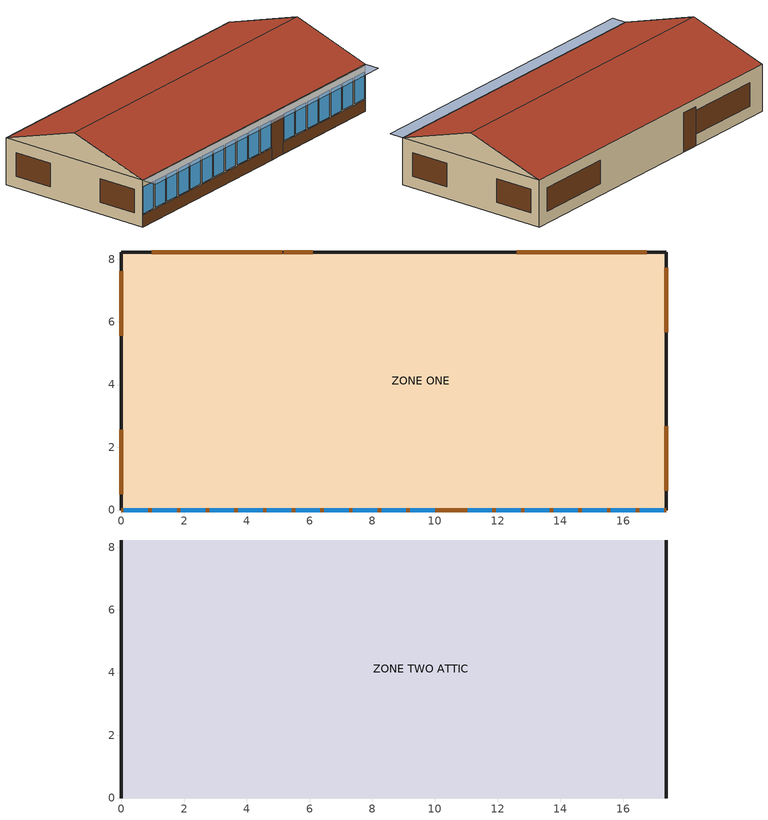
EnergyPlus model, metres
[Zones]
ZONE ONE
 floor outside (FLOOR OVCS JOISTS): 0,8.23 1.74,8.23 1.74,0 0,0 z0
 floor outside (FLOOR OVCS BATTING): 1.74,0 1.74,8.23 17.37,8.23 17.37,0 z0
 wall outside (EXTERIOR WALL (BATTING)): 0,0 17.37,0 17.37,8.23 0,8.23 0,0 z0:2.44
 window (WINDOW SINGLE PANE): 0.07,0 0.84,0 / 0.98,0 1.76,0 / 1.9,0 2.67,0 / 2.81,0 3.59,0 / 3.73,0 4.5,0 / 4.64,0 5.42,0 / 5.56,0 6.33,0 / 6.47,0 7.24,0 / 7.38,0 8.16,0 / 8.3,0 9.07,0 / 9.21,0 9.99,0 / 11.04,0 11.82,0 / 11.96,0 12.73,0 / 12.87,0 13.65,0 / 13.79,0 14.56,0 / 14.7,0 15.47,0 / 15.61,0 16.39,0 / 16.53,0 17.3,0 z0.68:2.06
 door (EXTERIOR WALL (FRAMING)): 0,0 10.06,0 / 10.97,0 17.37,0 z0:0.61; 17.37,0.61 17.37,2.67 / 17.37,5.67 17.37,7.73 / 0,7.62 0,5.56 / 0,2.56 0,0.5 / 5.12,8.23 0.97,8.23 / 16.76,8.23 12.61,8.23 z0.61:1.83
 door (DOOR): 10.06,0 10.97,0 / 6.1,8.23 5.18,8.23 z0:2.03
ZONE TWO ATTIC
 floor to ZONE ONE (ATTIC FLOOR JOISTS): 0,8.23 1.74,8.23 1.74,0 0,0 z2.44
 floor to ZONE ONE (ATTIC FLOOR BATT): 17.37,0 1.74,0 1.74,8.23 17.37,8.23 z2.44
 wall outside (END GABLE): 0,8.23,2.44 0,0,2.44 0,4.11,3.81; 17.37,0,2.44 17.37,8.23,2.44 17.37,4.11,3.81
 roof outside (ROOF): 17.37,4.11,3.81 17.37,8.23,2.44 0,8.23,2.44 0,4.11,3.81; 0,4.11,3.81 0,0,2.44 17.37,0,2.44 17.37,4.11,3.81
shading: 0,0 0,-0.76 17.37,-0.76 17.37,0 z2.44
[Building]
L155A: North Axis {deg}=0; Terrain=Suburbs; Loads Convergence Tolerance Value=0.04; Temperature Convergence Tolerance Value {deltaC}=0.004; Solar Distribution=FullInteriorAndExterior; Minimum Number of Warmup Days=6
[Site:GroundReflectance]
0.2, 0.2, 0.2, 0.2, 0.2, 0.2, 0.2, 0.2, 0.2, 0.2, 0.2, 0.2
[Material:NoMass]
CARPET W/ FIBROUS PAD: Roughness=Rough; Thermal Resistance {m2-K/W}=0.366309; Thermal Absorptance=0.9; Solar Absorptance=0.6; Visible Absorptance=0.6
[Construction]
WINDOW SINGLE PANE: SINGLE PANE GLASS
INTERIOR WALL AIR: PLASTERBOARD, PLASTERBOARD
DOOR: DOOR
INTERIOR WALL FRAMED: PLASTERBOARD, FRAME 2X4 16 inch OC, PLASTERBOARD
ATTIC FLOOR BATT: PLASTERBOARD, FIBERGLASS BATT R19
ATTIC FLOOR JOISTS: PLASTERBOARD, JOIST 2X6 24 OC
ROOF: ASPHALT SHINGLE 1/4 IN, PLYWOOD 1/2 IN
END GABLE: HARDBOARD SIDING(7/16''), PLYWOOD 1/2 IN
FLOOR OVCS BATTING: FIBERGLASS BATT, PLYWOOD 3/4 IN, CARPET W/ FIBROUS PAD
FLOOR OVCS JOISTS: JOISTS 2X8 16 IN OC, PLYWOOD 3/4 IN, CARPET W/ FIBROUS PAD
EXTERIOR WALL (BATTING): HARDBOARD SIDING(7/16''), FIBERBOARD SHEATHING, FIBERGLASS BATT, PLASTERBOARD
EXTERIOR WALL (FRAMING): HARDBOARD SIDING(7/16''), FIBERBOARD SHEATHING, FRAME 2X4 16 inch OC, PLASTERBOARD
[WindowMaterial:Glazing]
SINGLE PANE GLASS: Optical Data Type=SpectralAverage; Thickness {m}=0.00299721; Solar Transmittance at Normal Incidence=0.837; Front Side Solar Reflectance at Normal Incidence=0.075; Back Side Solar Reflectance at Normal Incidence=0.075; Visible Transmittance at Normal Incidence=0.837; Front Side Visible Reflectance at Normal Incidence=0.075; Back Side Visible Reflectance at Normal Incidence=0.075; Infrared Transmittance at Normal Incidence=0; Front Side Infrared Hemispherical Emissivity=0.84; Back Side Infrared Hemispherical Emissivity=0.84; Conductivity {W/m-K}=0.899808
[Material] Roughness=Rough; Thermal Absorptance=0.9; Solar Absorptance=0.6; Visible Absorptance=0.6
Name | Thickness {m} | Conductivity {W/m-K} | Density {kg/m3} | Specific Heat {J/kg-K}
DOOR | 0.0444501 | 0.115793 | 512.59 | 1380.72
ASPHALT SHINGLE 1/4 IN | 0.00635001 | 0.0819056 | 1121.29 | 1255.2
PLYWOOD 1/2 IN | 0.0127 | 0.115504 | 544.627 | 1213.36
FIBERGLASS BATT R19 | 0.15875 | 0.0477302 | 9.61107 | 836.8
JOIST 2X6 24 OC | 0.1397 | 0.115793 | 512.59 | 1380.72
JOISTS 2X8 16 IN OC; FRAME 2X4 16 inch OC | 0.0889002 | 0.115648 | 512.59 | 1380.72
PLYWOOD 3/4 IN | 0.01905 | 0.11536 | 544.627 | 1213.36
FIBERBOARD SHEATHING | 0.0127 | 0.0546518 | 288.332 | 1297.04
FIBERGLASS BATT | 0.0889002 | 0.0459998 | 9.61107 | 836.8
PLASTERBOARD | 0.0127 | 0.160206 | 800.923 | 1087.84
HARDBOARD SIDING(7/16'') | 0.011176 | 0.0945952 | 640.738 | 1171.52
[InternalMass] Zone=ZONE ONE
Name | Construction | Surface Area {m2}
INTERIOR WALLS AIR | INTERIOR WALL AIR | 171.222
INTERIOR WALLS FRAMED | INTERIOR WALL FRAMED | 19.0247
[ElectricEquipment]
INTERNAL GAINS: Zone or ZoneList=ZONE ONE; Schedule=INTERNAL LOADS YEAR; Design Level Calculation Method=EquipmentLevel; Design Level {W}=2930.711; Fraction Latent=0.178; Fraction Radiant=0.5754; Fraction Lost=0
[ZoneInfiltration:DesignFlowRate] Schedule=ALWAYS 1; Design Flow Rate Calculation Method=AirChanges/Hour; Constant Term Coefficient=1; Temperature Term Coefficient=0; Velocity Term Coefficient=0; Velocity Squared Term Coefficient=0
Name | Zone or ZoneList | Air Changes per Hour {1/hr}
ZONE TWO INFILTRATION | ZONE TWO ATTIC | 2.4
ZONE ONE INFILTRATION | ZONE ONE | 0.67
[Zone] Type=1; Multiplier=1; Ceiling Height {m}=autocalculate; Volume {m3}=autocalculate; Floor Area {m2}=autocalculate
Name | Part of Total Floor Area
ZONE TWO ATTIC | No
ZONE ONE | Yes
[Zone equipment]
ZONE ONE: ZONE ONE Purchased Air
[ZoneHVAC:IdealLoadsAirSystem]
ZONE ONE Purchased Air: Maximum Heating Supply Air Temperature {C}=50; Minimum Cooling Supply Air Temperature {C}=10; Maximum Heating Supply Air Humidity Ratio {kgWater/kgDryAir}=0.015; Minimum Cooling Supply Air Humidity Ratio {kgWater/kgDryAir}=0.01; Heating Limit=NoLimit; Cooling Limit=NoLimit; Dehumidification Control Type=None; Humidification Control Type=None
[ZoneControl:Thermostat]
ZONE ONE Thermostat: Zone or ZoneList=ZONE ONE; Control Type Schedule=ALWAYS 4; Control 1=Office Thermostat Dual SP Control
[ThermostatSetpoint:DualSetpoint]
Office Thermostat Dual SP Control: Heating Setpoint Temperature Schedule=ALWAYS 20; Cooling Setpoint Temperature Schedule=ALWAYS 25.55
[Schedule:Day:Hourly]
INTERNAL LOADS: 0.1386, 0.1386, 0.1386, 0.1386, 0.1386, 0.2315, 0.2909, 0.5818, 0.3394, 0.2077, 0.2077, 0.277, 0.2077, 0.1732, 0.1801, 0.1801, 0.2633, 0.284, 0.3048, 0.4779, 0.4779, 0.4989, 0.4989, 0.4503
[Schedule:Week:Daily]
INTERNAL LOADS WEEK: INTERNAL LOADS, INTERNAL LOADS, INTERNAL LOADS, INTERNAL LOADS, INTERNAL LOADS, INTERNAL LOADS, INTERNAL LOADS, INTERNAL LOADS, INTERNAL LOADS, INTERNAL LOADS, INTERNAL LOADS, INTERNAL LOADS
[Schedule:Year]
INTERNAL LOADS YEAR: INTERNAL LOADS WEEK, 1, 1, 12, 31
[Schedule:Compact]
ALWAYS 1: Through: 12/31, For: AllDays, Until: 24:00, 1
ALWAYS 4: Through: 12/31, For: AllDays, Until: 24:00, 4
ALWAYS 20: Through: 12/31, For: AllDays, Until: 24:00, 20
ALWAYS 25.55: Through: 12/31, For: AllDays, Until: 24:00, 25.55555
